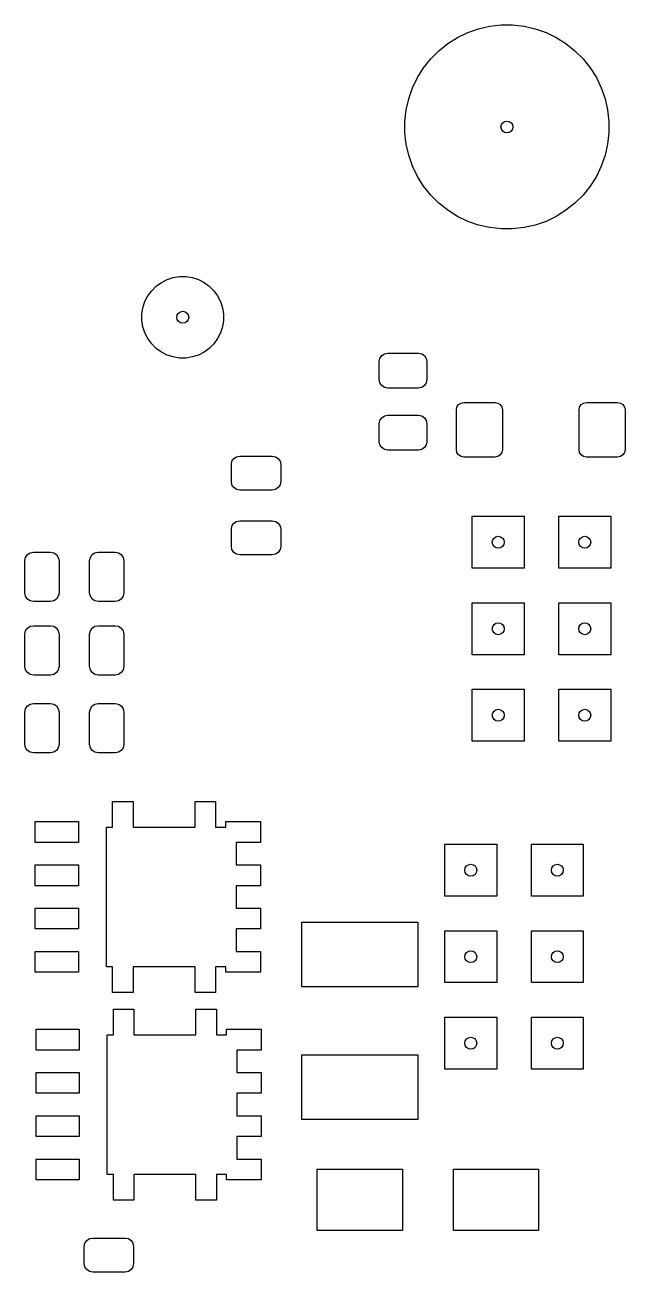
# Model space of a CAD drawing. Header units: inches. Extents: x -2.14 to 1.75, y 0.51 to 2.77.
# Drawn here: x 1.053 to 1.747, y 1.301 to 2.743 of the extents above; entities that cross this region are included whole.
import ezdxf

# ---------------------------------------------------------------- set-up
doc = ezdxf.new("R2010")
doc.units = ezdxf.units.IN
doc.header["$MEASUREMENT"] = 0
doc.layers.add('BLACK', color=250, linetype='CONTINUOUS')

msp = doc.modelspace()

# ---------------------------------------------------------------- linework, layer by layer
at = {"layer": 'BLACK', "linetype": 'CONTINUOUS'}
for p, q in [((1.5773, 2.7385), (1.5902, 2.7414)), ((1.5902, 2.7414), (1.6034, 2.7429)), ((1.6034, 2.7429), (1.6166, 2.7429)), ((1.6166, 2.7429), (1.6298, 2.7414)), ((1.6298, 2.7414), (1.6427, 2.7385)), ((1.5417, 2.7213), (1.5529, 2.7284)), ((1.5529, 2.7284), (1.5648, 2.7341)), ((1.5648, 2.7341), (1.5773, 2.7385)), ((1.6427, 2.7385), (1.6552, 2.7341)), ((1.6552, 2.7341), (1.6671, 2.7284)), ((1.6671, 2.7284), (1.6783, 2.7213)), ((1.5219, 2.7037), (1.5313, 2.7131)), ((1.5313, 2.7131), (1.5417, 2.7213)), ((1.6783, 2.7213), (1.6887, 2.7131)), ((1.6887, 2.7131), (1.6981, 2.7037)), ((1.5137, 2.6933), (1.5219, 2.7037)), ((1.6981, 2.7037), (1.7063, 2.6933)), ((1.5009, 2.6702), (1.5066, 2.6821)), ((1.5066, 2.6821), (1.5137, 2.6933)), ((1.7063, 2.6933), (1.7134, 2.6821)), ((1.7134, 2.6821), (1.7191, 2.6702)), ((1.4965, 2.6577), (1.5009, 2.6702)), ((1.7191, 2.6702), (1.7235, 2.6577)), ((1.4936, 2.6448), (1.4965, 2.6577)), ((1.7235, 2.6577), (1.7264, 2.6448)), ((1.4921, 2.6316), (1.4936, 2.6448)), ((1.7264, 2.6448), (1.7279, 2.6316)), ((1.4921, 2.6184), (1.4921, 2.6316)), ((1.7279, 2.6316), (1.7279, 2.6184)), ((1.4936, 2.6052), (1.4921, 2.6184)), ((1.7279, 2.6184), (1.7264, 2.6052)), ((1.4965, 2.5923), (1.4936, 2.6052)), ((1.7264, 2.6052), (1.7235, 2.5923)), ((1.5009, 2.5798), (1.4965, 2.5923)), ((1.7235, 2.5923), (1.7191, 2.5798)), ((1.5066, 2.5679), (1.5009, 2.5798)), ((1.5137, 2.5567), (1.5066, 2.5679)), ((1.7134, 2.5679), (1.7063, 2.5567)), ((1.7191, 2.5798), (1.7134, 2.5679)), ((1.5219, 2.5463), (1.5137, 2.5567)), ((1.7063, 2.5567), (1.6981, 2.5463)), ((1.5313, 2.5369), (1.5219, 2.5463)), ((1.6981, 2.5463), (1.6887, 2.5369)), ((1.5417, 2.5287), (1.5313, 2.5369)), ((1.5529, 2.5216), (1.5417, 2.5287)), ((1.6783, 2.5287), (1.6671, 2.5216)), ((1.6887, 2.5369), (1.6783, 2.5287)), ((1.5648, 2.5159), (1.5529, 2.5216)), ((1.5773, 2.5115), (1.5648, 2.5159)), ((1.5902, 2.5086), (1.5773, 2.5115)), ((1.6034, 2.5071), (1.5902, 2.5086)), ((1.6298, 2.5086), (1.6166, 2.5071)), ((1.6427, 2.5115), (1.6298, 2.5086)), ((1.6552, 2.5159), (1.6427, 2.5115)), ((1.6671, 2.5216), (1.6552, 2.5159)), ((1.6166, 2.5071), (1.6034, 2.5071)), ((1.2172, 2.4486), (1.2242, 2.4509)), ((1.2242, 2.4509), (1.2316, 2.4521)), ((1.2316, 2.4521), (1.239, 2.4521)), ((1.239, 2.4521), (1.2463, 2.4509)), ((1.2463, 2.4509), (1.2534, 2.4486)), ((1.1994, 2.4357), (1.2046, 2.4409)), ((1.2046, 2.4409), (1.2106, 2.4453)), ((1.2106, 2.4453), (1.2172, 2.4486)), ((1.2534, 2.4486), (1.26, 2.4453)), ((1.26, 2.4453), (1.266, 2.4409)), ((1.266, 2.4409), (1.2712, 2.4357)), ((1.1893, 2.416), (1.1916, 2.4231)), ((1.1916, 2.4231), (1.195, 2.4297)), ((1.195, 2.4297), (1.1994, 2.4357)), ((1.2712, 2.4357), (1.2756, 2.4297)), ((1.2756, 2.4297), (1.2789, 2.4231)), ((1.2789, 2.4231), (1.2812, 2.416)), ((1.1882, 2.4087), (1.1893, 2.416)), ((1.1882, 2.4013), (1.1882, 2.4087)), ((1.2812, 2.416), (1.2824, 2.4087)), ((1.2824, 2.4087), (1.2824, 2.4013)), ((1.1893, 2.394), (1.1882, 2.4013)), ((1.1916, 2.3869), (1.1893, 2.394)), ((1.2812, 2.394), (1.2789, 2.3869)), ((1.2824, 2.4013), (1.2812, 2.394)), ((1.195, 2.3803), (1.1916, 2.3869)), ((1.1994, 2.3743), (1.195, 2.3803)), ((1.2756, 2.3803), (1.2712, 2.3743)), ((1.2789, 2.3869), (1.2756, 2.3803)), ((1.2046, 2.3691), (1.1994, 2.3743)), ((1.2106, 2.3647), (1.2046, 2.3691)), ((1.2172, 2.3614), (1.2106, 2.3647)), ((1.26, 2.3647), (1.2534, 2.3614)), ((1.266, 2.3691), (1.26, 2.3647)), ((1.2712, 2.3743), (1.266, 2.3691)), ((1.2242, 2.3591), (1.2172, 2.3614)), ((1.2316, 2.3579), (1.2242, 2.3591)), ((1.239, 2.3579), (1.2316, 2.3579)), ((1.2463, 2.3591), (1.239, 2.3579)), ((1.2534, 2.3614), (1.2463, 2.3591)), ((1.4624, 2.3538), (1.4632, 2.3575)), ((1.4624, 2.3331), (1.4624, 2.3538)), ((1.4632, 2.3575), (1.4653, 2.3607)), ((1.4653, 2.3607), (1.4685, 2.3629)), ((1.4685, 2.3629), (1.4723, 2.3636)), ((1.4723, 2.3636), (1.5077, 2.3636)), ((1.5077, 2.3636), (1.5115, 2.3629)), ((1.5115, 2.3629), (1.5147, 2.3607)), ((1.5147, 2.3607), (1.5168, 2.3575)), ((1.5168, 2.3575), (1.5176, 2.3538)), ((1.5176, 2.3538), (1.5176, 2.3331)), ((1.4632, 2.3293), (1.4624, 2.3331)), ((1.4653, 2.3261), (1.4632, 2.3293)), ((1.4685, 2.324), (1.4653, 2.3261)), ((1.4723, 2.3232), (1.4685, 2.324)), ((1.5077, 2.3232), (1.4723, 2.3232)), ((1.5115, 2.324), (1.5077, 2.3232)), ((1.5147, 2.3261), (1.5115, 2.324)), ((1.5168, 2.3293), (1.5147, 2.3261)), ((1.5176, 2.3331), (1.5168, 2.3293)), ((1.557, 2.3058), (1.5602, 2.3065)), ((1.5602, 2.3065), (1.5963, 2.3065)), ((1.5963, 2.3065), (1.5996, 2.3058)), ((1.6987, 2.3058), (1.702, 2.3065)), ((1.702, 2.3065), (1.738, 2.3065)), ((1.738, 2.3065), (1.7413, 2.3058)), ((1.5517, 2.298), (1.5523, 2.3012)), ((1.5517, 2.252), (1.5517, 2.298)), ((1.5523, 2.3012), (1.5542, 2.304)), ((1.5542, 2.304), (1.557, 2.3058)), ((1.5996, 2.3058), (1.6023, 2.304)), ((1.6023, 2.304), (1.6042, 2.3012)), ((1.6042, 2.3012), (1.6048, 2.298)), ((1.6048, 2.298), (1.6048, 2.252)), ((1.6934, 2.298), (1.6941, 2.3012)), ((1.6934, 2.252), (1.6934, 2.298)), ((1.6941, 2.3012), (1.6959, 2.304)), ((1.6959, 2.304), (1.6987, 2.3058)), ((1.7413, 2.3058), (1.7441, 2.304)), ((1.7441, 2.304), (1.7459, 2.3012)), ((1.7459, 2.3012), (1.7466, 2.298)), ((1.7466, 2.298), (1.7466, 2.252)), ((1.4624, 2.2819), (1.4632, 2.2857)), ((1.4624, 2.2612), (1.4624, 2.2819)), ((1.4632, 2.2857), (1.4653, 2.2889)), ((1.4653, 2.2889), (1.4685, 2.291)), ((1.4685, 2.291), (1.4723, 2.2918)), ((1.4723, 2.2918), (1.5077, 2.2918)), ((1.5077, 2.2918), (1.5115, 2.291)), ((1.5115, 2.291), (1.5147, 2.2889)), ((1.5147, 2.2889), (1.5168, 2.2857)), ((1.5168, 2.2857), (1.5176, 2.2819)), ((1.5176, 2.2819), (1.5176, 2.2612)), ((1.4632, 2.2575), (1.4624, 2.2612)), ((1.4653, 2.2543), (1.4632, 2.2575)), ((1.4685, 2.2521), (1.4653, 2.2543)), ((1.4723, 2.2514), (1.4685, 2.2521)), ((1.5077, 2.2514), (1.4723, 2.2514)), ((1.5115, 2.2521), (1.5077, 2.2514)), ((1.5147, 2.2543), (1.5115, 2.2521)), ((1.5168, 2.2575), (1.5147, 2.2543)), ((1.5176, 2.2612), (1.5168, 2.2575)), ((1.5523, 2.2488), (1.5517, 2.252)), ((1.6048, 2.252), (1.6042, 2.2488)), ((1.6941, 2.2488), (1.6934, 2.252)), ((1.7466, 2.252), (1.7459, 2.2488)), ((1.2915, 2.2347), (1.2922, 2.2385)), ((1.2915, 2.2151), (1.2915, 2.2347)), ((1.2922, 2.2385), (1.2943, 2.2417)), ((1.2943, 2.2417), (1.2975, 2.2438)), ((1.2975, 2.2438), (1.3013, 2.2446)), ((1.3013, 2.2446), (1.3387, 2.2446)), ((1.3387, 2.2446), (1.3425, 2.2438)), ((1.3425, 2.2438), (1.3457, 2.2417)), ((1.3457, 2.2417), (1.3478, 2.2385)), ((1.3478, 2.2385), (1.3485, 2.2347)), ((1.3485, 2.2347), (1.3485, 2.2151)), ((1.5542, 2.246), (1.5523, 2.2488)), ((1.557, 2.2442), (1.5542, 2.246)), ((1.5602, 2.2435), (1.557, 2.2442)), ((1.5963, 2.2435), (1.5602, 2.2435)), ((1.5996, 2.2442), (1.5963, 2.2435)), ((1.6023, 2.246), (1.5996, 2.2442)), ((1.6042, 2.2488), (1.6023, 2.246)), ((1.6959, 2.246), (1.6941, 2.2488)), ((1.6987, 2.2442), (1.6959, 2.246)), ((1.702, 2.2435), (1.6987, 2.2442)), ((1.738, 2.2435), (1.702, 2.2435)), ((1.7413, 2.2442), (1.738, 2.2435)), ((1.7441, 2.246), (1.7413, 2.2442)), ((1.7459, 2.2488), (1.7441, 2.246)), ((1.2922, 2.2113), (1.2915, 2.2151)), ((1.2943, 2.2081), (1.2922, 2.2113)), ((1.2975, 2.206), (1.2943, 2.2081)), ((1.3013, 2.2052), (1.2975, 2.206)), ((1.3425, 2.206), (1.3387, 2.2052)), ((1.3457, 2.2081), (1.3425, 2.206)), ((1.3478, 2.2113), (1.3457, 2.2081)), ((1.3485, 2.2151), (1.3478, 2.2113)), ((1.3387, 2.2052), (1.3013, 2.2052)), ((1.2915, 2.1599), (1.2922, 2.1637)), ((1.2922, 2.1637), (1.2943, 2.1669)), ((1.2943, 2.1669), (1.2975, 2.169)), ((1.2975, 2.169), (1.3013, 2.1698)), ((1.3013, 2.1698), (1.3387, 2.1698)), ((1.3387, 2.1698), (1.3425, 2.169)), ((1.3425, 2.169), (1.3457, 2.1669)), ((1.3457, 2.1669), (1.3478, 2.1637)), ((1.3478, 2.1637), (1.3485, 2.1599)), ((1.57, 2.115), (1.57, 2.175)), ((1.57, 2.175), (1.63, 2.175)), ((1.63, 2.175), (1.63, 2.115)), ((1.67, 2.115), (1.67, 2.175)), ((1.67, 2.175), (1.73, 2.175)), ((1.73, 2.175), (1.73, 2.115)), ((1.2915, 2.1403), (1.2915, 2.1599)), ((1.3485, 2.1599), (1.3485, 2.1403)), ((1.059, 2.1328), (1.0628, 2.1335)), ((1.0628, 2.1335), (1.0824, 2.1335)), ((1.0824, 2.1335), (1.0862, 2.1328)), ((1.1338, 2.1328), (1.1376, 2.1335)), ((1.1376, 2.1335), (1.1572, 2.1335)), ((1.1572, 2.1335), (1.161, 2.1328)), ((1.2922, 2.1365), (1.2915, 2.1403)), ((1.2943, 2.1333), (1.2922, 2.1365)), ((1.3478, 2.1365), (1.3457, 2.1333)), ((1.3485, 2.1403), (1.3478, 2.1365)), ((1.0529, 2.1237), (1.0537, 2.1275)), ((1.0529, 2.0863), (1.0529, 2.1237)), ((1.0537, 2.1275), (1.0558, 2.1307)), ((1.0558, 2.1307), (1.059, 2.1328)), ((1.0862, 2.1328), (1.0894, 2.1307)), ((1.0894, 2.1307), (1.0915, 2.1275)), ((1.0915, 2.1275), (1.0923, 2.1237)), ((1.0923, 2.1237), (1.0923, 2.0863)), ((1.1277, 2.1237), (1.1285, 2.1275)), ((1.1277, 2.0863), (1.1277, 2.1237)), ((1.1285, 2.1275), (1.1306, 2.1307)), ((1.1306, 2.1307), (1.1338, 2.1328)), ((1.161, 2.1328), (1.1642, 2.1307)), ((1.1642, 2.1307), (1.1663, 2.1275)), ((1.1663, 2.1275), (1.1671, 2.1237)), ((1.1671, 2.1237), (1.1671, 2.0863)), ((1.2975, 2.1312), (1.2943, 2.1333)), ((1.3013, 2.1304), (1.2975, 2.1312)), ((1.3387, 2.1304), (1.3013, 2.1304)), ((1.3425, 2.1312), (1.3387, 2.1304)), ((1.3457, 2.1333), (1.3425, 2.1312)), ((1.63, 2.115), (1.57, 2.115)), ((1.73, 2.115), (1.67, 2.115)), ((1.0537, 2.0825), (1.0529, 2.0863)), ((1.0558, 2.0793), (1.0537, 2.0825)), ((1.059, 2.0772), (1.0558, 2.0793)), ((1.0628, 2.0765), (1.059, 2.0772)), ((1.0824, 2.0765), (1.0628, 2.0765)), ((1.0862, 2.0772), (1.0824, 2.0765)), ((1.0894, 2.0793), (1.0862, 2.0772)), ((1.0915, 2.0825), (1.0894, 2.0793)), ((1.0923, 2.0863), (1.0915, 2.0825)), ((1.1285, 2.0825), (1.1277, 2.0863)), ((1.1306, 2.0793), (1.1285, 2.0825)), ((1.1338, 2.0772), (1.1306, 2.0793)), ((1.1376, 2.0765), (1.1338, 2.0772)), ((1.1572, 2.0765), (1.1376, 2.0765)), ((1.161, 2.0772), (1.1572, 2.0765)), ((1.1642, 2.0793), (1.161, 2.0772)), ((1.1663, 2.0825), (1.1642, 2.0793)), ((1.1671, 2.0863), (1.1663, 2.0825)), ((1.57, 2.015), (1.57, 2.075)), ((1.57, 2.075), (1.63, 2.075)), ((1.63, 2.075), (1.63, 2.015)), ((1.67, 2.015), (1.67, 2.075)), ((1.67, 2.075), (1.73, 2.075)), ((1.73, 2.075), (1.73, 2.015)), ((1.0558, 2.0457), (1.059, 2.0478)), ((1.059, 2.0478), (1.0628, 2.0485)), ((1.0628, 2.0485), (1.0824, 2.0485)), ((1.0824, 2.0485), (1.0862, 2.0478)), ((1.0862, 2.0478), (1.0894, 2.0457)), ((1.1306, 2.0457), (1.1338, 2.0478)), ((1.1338, 2.0478), (1.1376, 2.0485)), ((1.1376, 2.0485), (1.1572, 2.0485)), ((1.1572, 2.0485), (1.161, 2.0478)), ((1.161, 2.0478), (1.1642, 2.0457)), ((1.0529, 2.0387), (1.0537, 2.0425)), ((1.0529, 2.0013), (1.0529, 2.0387)), ((1.0537, 2.0425), (1.0558, 2.0457)), ((1.0894, 2.0457), (1.0915, 2.0425)), ((1.0915, 2.0425), (1.0923, 2.0387)), ((1.0923, 2.0387), (1.0923, 2.0013)), ((1.1277, 2.0387), (1.1285, 2.0425)), ((1.1277, 2.0013), (1.1277, 2.0387)), ((1.1285, 2.0425), (1.1306, 2.0457)), ((1.1642, 2.0457), (1.1663, 2.0425)), ((1.1663, 2.0425), (1.1671, 2.0387)), ((1.1671, 2.0387), (1.1671, 2.0013)), ((1.63, 2.015), (1.57, 2.015)), ((1.73, 2.015), (1.67, 2.015)), ((1.0537, 1.9975), (1.0529, 2.0013)), ((1.0558, 1.9943), (1.0537, 1.9975)), ((1.059, 1.9922), (1.0558, 1.9943)), ((1.0628, 1.9915), (1.059, 1.9922)), ((1.0824, 1.9915), (1.0628, 1.9915)), ((1.0862, 1.9922), (1.0824, 1.9915)), ((1.0894, 1.9943), (1.0862, 1.9922)), ((1.0915, 1.9975), (1.0894, 1.9943)), ((1.0923, 2.0013), (1.0915, 1.9975)), ((1.1285, 1.9975), (1.1277, 2.0013)), ((1.1306, 1.9943), (1.1285, 1.9975)), ((1.1338, 1.9922), (1.1306, 1.9943)), ((1.1376, 1.9915), (1.1338, 1.9922)), ((1.1572, 1.9915), (1.1376, 1.9915)), ((1.161, 1.9922), (1.1572, 1.9915)), ((1.1642, 1.9943), (1.161, 1.9922)), ((1.1663, 1.9975), (1.1642, 1.9943)), ((1.1671, 2.0013), (1.1663, 1.9975)), ((1.57, 1.915), (1.57, 1.975)), ((1.57, 1.975), (1.63, 1.975)), ((1.63, 1.975), (1.63, 1.915)), ((1.67, 1.915), (1.67, 1.975)), ((1.67, 1.975), (1.73, 1.975)), ((1.73, 1.975), (1.73, 1.915)), ((1.0529, 1.9487), (1.0537, 1.9525)), ((1.0529, 1.9113), (1.0529, 1.9487)), ((1.0537, 1.9525), (1.0558, 1.9557)), ((1.0558, 1.9557), (1.059, 1.9578)), ((1.059, 1.9578), (1.0628, 1.9585)), ((1.0628, 1.9585), (1.0824, 1.9585)), ((1.0824, 1.9585), (1.0862, 1.9578)), ((1.0862, 1.9578), (1.0894, 1.9557)), ((1.0894, 1.9557), (1.0915, 1.9525)), ((1.0915, 1.9525), (1.0923, 1.9487)), ((1.0923, 1.9487), (1.0923, 1.9113)), ((1.1277, 1.9487), (1.1285, 1.9525)), ((1.1277, 1.9113), (1.1277, 1.9487)), ((1.1285, 1.9525), (1.1306, 1.9557)), ((1.1306, 1.9557), (1.1338, 1.9578)), ((1.1338, 1.9578), (1.1376, 1.9585)), ((1.1376, 1.9585), (1.1572, 1.9585)), ((1.1572, 1.9585), (1.161, 1.9578)), ((1.161, 1.9578), (1.1642, 1.9557)), ((1.1642, 1.9557), (1.1663, 1.9525)), ((1.1663, 1.9525), (1.1671, 1.9487)), ((1.1671, 1.9487), (1.1671, 1.9113)), ((1.0537, 1.9075), (1.0529, 1.9113)), ((1.0558, 1.9043), (1.0537, 1.9075)), ((1.059, 1.9022), (1.0558, 1.9043)), ((1.0894, 1.9043), (1.0862, 1.9022)), ((1.0915, 1.9075), (1.0894, 1.9043)), ((1.0923, 1.9113), (1.0915, 1.9075)), ((1.1285, 1.9075), (1.1277, 1.9113)), ((1.1306, 1.9043), (1.1285, 1.9075)), ((1.1338, 1.9022), (1.1306, 1.9043)), ((1.1642, 1.9043), (1.161, 1.9022)), ((1.1663, 1.9075), (1.1642, 1.9043)), ((1.1671, 1.9113), (1.1663, 1.9075)), ((1.63, 1.915), (1.57, 1.915)), ((1.73, 1.915), (1.67, 1.915)), ((1.0628, 1.9015), (1.059, 1.9022)), ((1.0824, 1.9015), (1.0628, 1.9015)), ((1.0862, 1.9022), (1.0824, 1.9015)), ((1.1376, 1.9015), (1.1338, 1.9022)), ((1.1572, 1.9015), (1.1376, 1.9015)), ((1.161, 1.9022), (1.1572, 1.9015)), ((1.1543, 1.8157), (1.1543, 1.8454)), ((1.1543, 1.8454), (1.1779, 1.8454)), ((1.1779, 1.8454), (1.1779, 1.8157)), ((1.2497, 1.8157), (1.2497, 1.8454)), ((1.2497, 1.8454), (1.2733, 1.8454)), ((1.2733, 1.8454), (1.2733, 1.8157)), ((1.0649, 1.798), (1.0649, 1.822)), ((1.0649, 1.822), (1.1149, 1.822)), ((1.1149, 1.822), (1.1149, 1.798)), ((1.285, 1.8157), (1.285, 1.822)), ((1.285, 1.822), (1.3251, 1.822)), ((1.3251, 1.822), (1.3251, 1.798)), ((1.1472, 1.6543), (1.1472, 1.8157)), ((1.1472, 1.8157), (1.1543, 1.8157)), ((1.1779, 1.8157), (1.2497, 1.8157)), ((1.2733, 1.8157), (1.285, 1.8157)), ((1.1149, 1.798), (1.0649, 1.798)), ((1.3251, 1.798), (1.2972, 1.798)), ((1.2972, 1.798), (1.2972, 1.772)), ((1.5383, 1.7359), (1.5383, 1.7959)), ((1.5383, 1.7959), (1.5983, 1.7959)), ((1.5983, 1.7959), (1.5983, 1.7359)), ((1.6383, 1.7359), (1.6383, 1.7959)), ((1.6383, 1.7959), (1.6983, 1.7959)), ((1.6983, 1.7959), (1.6983, 1.7359)), ((1.0649, 1.748), (1.0649, 1.772)), ((1.0649, 1.772), (1.1149, 1.772)), ((1.1149, 1.772), (1.1149, 1.748)), ((1.2972, 1.772), (1.3251, 1.772)), ((1.3251, 1.772), (1.3251, 1.748)), ((1.1149, 1.748), (1.0649, 1.748)), ((1.3251, 1.748), (1.2972, 1.748)), ((1.2972, 1.748), (1.2972, 1.722)), ((1.5983, 1.7359), (1.5383, 1.7359)), ((1.6983, 1.7359), (1.6383, 1.7359)), ((1.0649, 1.698), (1.0649, 1.722)), ((1.0649, 1.722), (1.1149, 1.722)), ((1.1149, 1.722), (1.1149, 1.698)), ((1.2972, 1.722), (1.3251, 1.722)), ((1.3251, 1.722), (1.3251, 1.698)), ((1.3731, 1.6311), (1.3731, 1.7059)), ((1.3731, 1.7059), (1.5069, 1.7059)), ((1.5069, 1.7059), (1.5069, 1.6311)), ((1.1149, 1.698), (1.0649, 1.698)), ((1.3251, 1.698), (1.2972, 1.698)), ((1.2972, 1.698), (1.2972, 1.672)), ((1.5383, 1.6359), (1.5383, 1.6959)), ((1.5383, 1.6959), (1.5983, 1.6959)), ((1.5983, 1.6959), (1.5983, 1.6359)), ((1.6383, 1.6359), (1.6383, 1.6959)), ((1.6383, 1.6959), (1.6983, 1.6959)), ((1.6983, 1.6959), (1.6983, 1.6359)), ((1.0649, 1.648), (1.0649, 1.672)), ((1.0649, 1.672), (1.1149, 1.672)), ((1.1149, 1.672), (1.1149, 1.648)), ((1.2972, 1.672), (1.3251, 1.672)), ((1.3251, 1.672), (1.3251, 1.648)), ((1.1149, 1.648), (1.0649, 1.648)), ((1.1543, 1.6543), (1.1472, 1.6543)), ((1.1543, 1.6246), (1.1543, 1.6543)), ((1.2497, 1.6543), (1.1779, 1.6543)), ((1.1779, 1.6543), (1.1779, 1.6246)), ((1.2497, 1.6246), (1.2497, 1.6543)), ((1.285, 1.6543), (1.2733, 1.6543)), ((1.2733, 1.6543), (1.2733, 1.6246)), ((1.285, 1.648), (1.285, 1.6543)), ((1.3251, 1.648), (1.285, 1.648)), ((1.5069, 1.6311), (1.3731, 1.6311)), ((1.5983, 1.6359), (1.5383, 1.6359)), ((1.6983, 1.6359), (1.6383, 1.6359)), ((1.1779, 1.6246), (1.1543, 1.6246)), ((1.2733, 1.6246), (1.2497, 1.6246)), ((1.1551, 1.5757), (1.1551, 1.6054)), ((1.1551, 1.6054), (1.1787, 1.6054)), ((1.1787, 1.6054), (1.1787, 1.5757)), ((1.2506, 1.5757), (1.2506, 1.6054)), ((1.2506, 1.6054), (1.2742, 1.6054)), ((1.2742, 1.6054), (1.2742, 1.5757)), ((1.5383, 1.5359), (1.5383, 1.5959)), ((1.5383, 1.5959), (1.5983, 1.5959)), ((1.5983, 1.5959), (1.5983, 1.5359)), ((1.6383, 1.5359), (1.6383, 1.5959)), ((1.6383, 1.5959), (1.6983, 1.5959)), ((1.6983, 1.5959), (1.6983, 1.5359)), ((1.0657, 1.558), (1.0657, 1.582)), ((1.0657, 1.582), (1.1157, 1.582)), ((1.1157, 1.582), (1.1157, 1.558)), ((1.148, 1.4143), (1.148, 1.5757)), ((1.148, 1.5757), (1.1551, 1.5757)), ((1.1787, 1.5757), (1.2506, 1.5757)), ((1.2742, 1.5757), (1.2858, 1.5757)), ((1.2858, 1.5757), (1.2858, 1.582)), ((1.2858, 1.582), (1.3259, 1.582)), ((1.3259, 1.582), (1.3259, 1.558)), ((1.1157, 1.558), (1.0657, 1.558)), ((1.3259, 1.558), (1.298, 1.558)), ((1.298, 1.558), (1.298, 1.532)), ((1.3731, 1.4776), (1.3731, 1.5524)), ((1.3731, 1.5524), (1.5069, 1.5524)), ((1.5069, 1.5524), (1.5069, 1.4776)), ((1.0657, 1.508), (1.0657, 1.532)), ((1.0657, 1.532), (1.1157, 1.532)), ((1.1157, 1.532), (1.1157, 1.508)), ((1.298, 1.532), (1.3259, 1.532)), ((1.3259, 1.532), (1.3259, 1.508)), ((1.5983, 1.5359), (1.5383, 1.5359)), ((1.6983, 1.5359), (1.6383, 1.5359)), ((1.1157, 1.508), (1.0657, 1.508)), ((1.3259, 1.508), (1.298, 1.508)), ((1.298, 1.508), (1.298, 1.482)), ((1.0657, 1.458), (1.0657, 1.482)), ((1.0657, 1.482), (1.1157, 1.482)), ((1.1157, 1.482), (1.1157, 1.458)), ((1.298, 1.482), (1.3259, 1.482)), ((1.3259, 1.482), (1.3259, 1.458)), ((1.5069, 1.4776), (1.3731, 1.4776)), ((1.1157, 1.458), (1.0657, 1.458)), ((1.3259, 1.458), (1.298, 1.458)), ((1.298, 1.458), (1.298, 1.432)), ((1.0657, 1.408), (1.0657, 1.432)), ((1.0657, 1.432), (1.1157, 1.432)), ((1.1157, 1.432), (1.1157, 1.408)), ((1.298, 1.432), (1.3259, 1.432)), ((1.3259, 1.432), (1.3259, 1.408)), ((1.1551, 1.4143), (1.148, 1.4143)), ((1.1551, 1.3846), (1.1551, 1.4143)), ((1.2506, 1.4143), (1.1787, 1.4143)), ((1.1787, 1.4143), (1.1787, 1.3846)), ((1.2506, 1.3846), (1.2506, 1.4143)), ((1.2858, 1.4143), (1.2742, 1.4143)), ((1.2742, 1.4143), (1.2742, 1.3846)), ((1.2858, 1.408), (1.2858, 1.4143)), ((1.3908, 1.3496), (1.3908, 1.4204)), ((1.3908, 1.4204), (1.4892, 1.4204)), ((1.4892, 1.4204), (1.4892, 1.3496)), ((1.5483, 1.3496), (1.5483, 1.4204)), ((1.5483, 1.4204), (1.6467, 1.4204)), ((1.6467, 1.4204), (1.6467, 1.3496)), ((1.1157, 1.408), (1.0657, 1.408)), ((1.3259, 1.408), (1.2858, 1.408)), ((1.1787, 1.3846), (1.1551, 1.3846)), ((1.2742, 1.3846), (1.2506, 1.3846)), ((1.1275, 1.34), (1.1313, 1.3407)), ((1.1313, 1.3407), (1.1687, 1.3407)), ((1.1687, 1.3407), (1.1725, 1.34)), ((1.4892, 1.3496), (1.3908, 1.3496)), ((1.6467, 1.3496), (1.5483, 1.3496)), ((1.1215, 1.3309), (1.1222, 1.3347)), ((1.1215, 1.3112), (1.1215, 1.3309)), ((1.1222, 1.3347), (1.1243, 1.3379)), ((1.1243, 1.3379), (1.1275, 1.34)), ((1.1725, 1.34), (1.1757, 1.3379)), ((1.1757, 1.3379), (1.1778, 1.3347)), ((1.1778, 1.3347), (1.1785, 1.3309)), ((1.1785, 1.3309), (1.1785, 1.3112)), ((1.1222, 1.3075), (1.1215, 1.3112)), ((1.1243, 1.3043), (1.1222, 1.3075)), ((1.1275, 1.3021), (1.1243, 1.3043)), ((1.1313, 1.3014), (1.1275, 1.3021)), ((1.1687, 1.3014), (1.1313, 1.3014)), ((1.1725, 1.3021), (1.1687, 1.3014)), ((1.1757, 1.3043), (1.1725, 1.3021)), ((1.1778, 1.3075), (1.1757, 1.3043)), ((1.1785, 1.3112), (1.1778, 1.3075))]:
    msp.add_line(p, q, dxfattribs=at)
at = {"layer": 'BLACK'}
for centre in [(1.61, 2.625), (1.2353, 2.405), (1.6, 2.145), (1.7, 2.145), (1.6, 2.045), (1.7, 2.045), (1.6, 1.945), (1.7, 1.945), (1.5683, 1.7659), (1.6683, 1.7659), (1.5683, 1.6659), (1.6683, 1.6659), (1.5683, 1.5659), (1.6683, 1.5659)]:
    msp.add_circle(centre, 0.00689, dxfattribs=at)
at = {"layer": 'WHITE'}
for centre in [(1.61, 2.625), (1.2353, 2.405), (1.6, 2.145), (1.7, 2.145), (1.6, 2.045), (1.7, 2.045), (1.6, 1.945), (1.7, 1.945), (1.5683, 1.7659), (1.6683, 1.7659), (1.5683, 1.6659), (1.6683, 1.6659), (1.5683, 1.5659), (1.6683, 1.5659)]:
    msp.add_circle(centre, 0.00689, dxfattribs=at)

doc.saveas('drawing.dxf')
